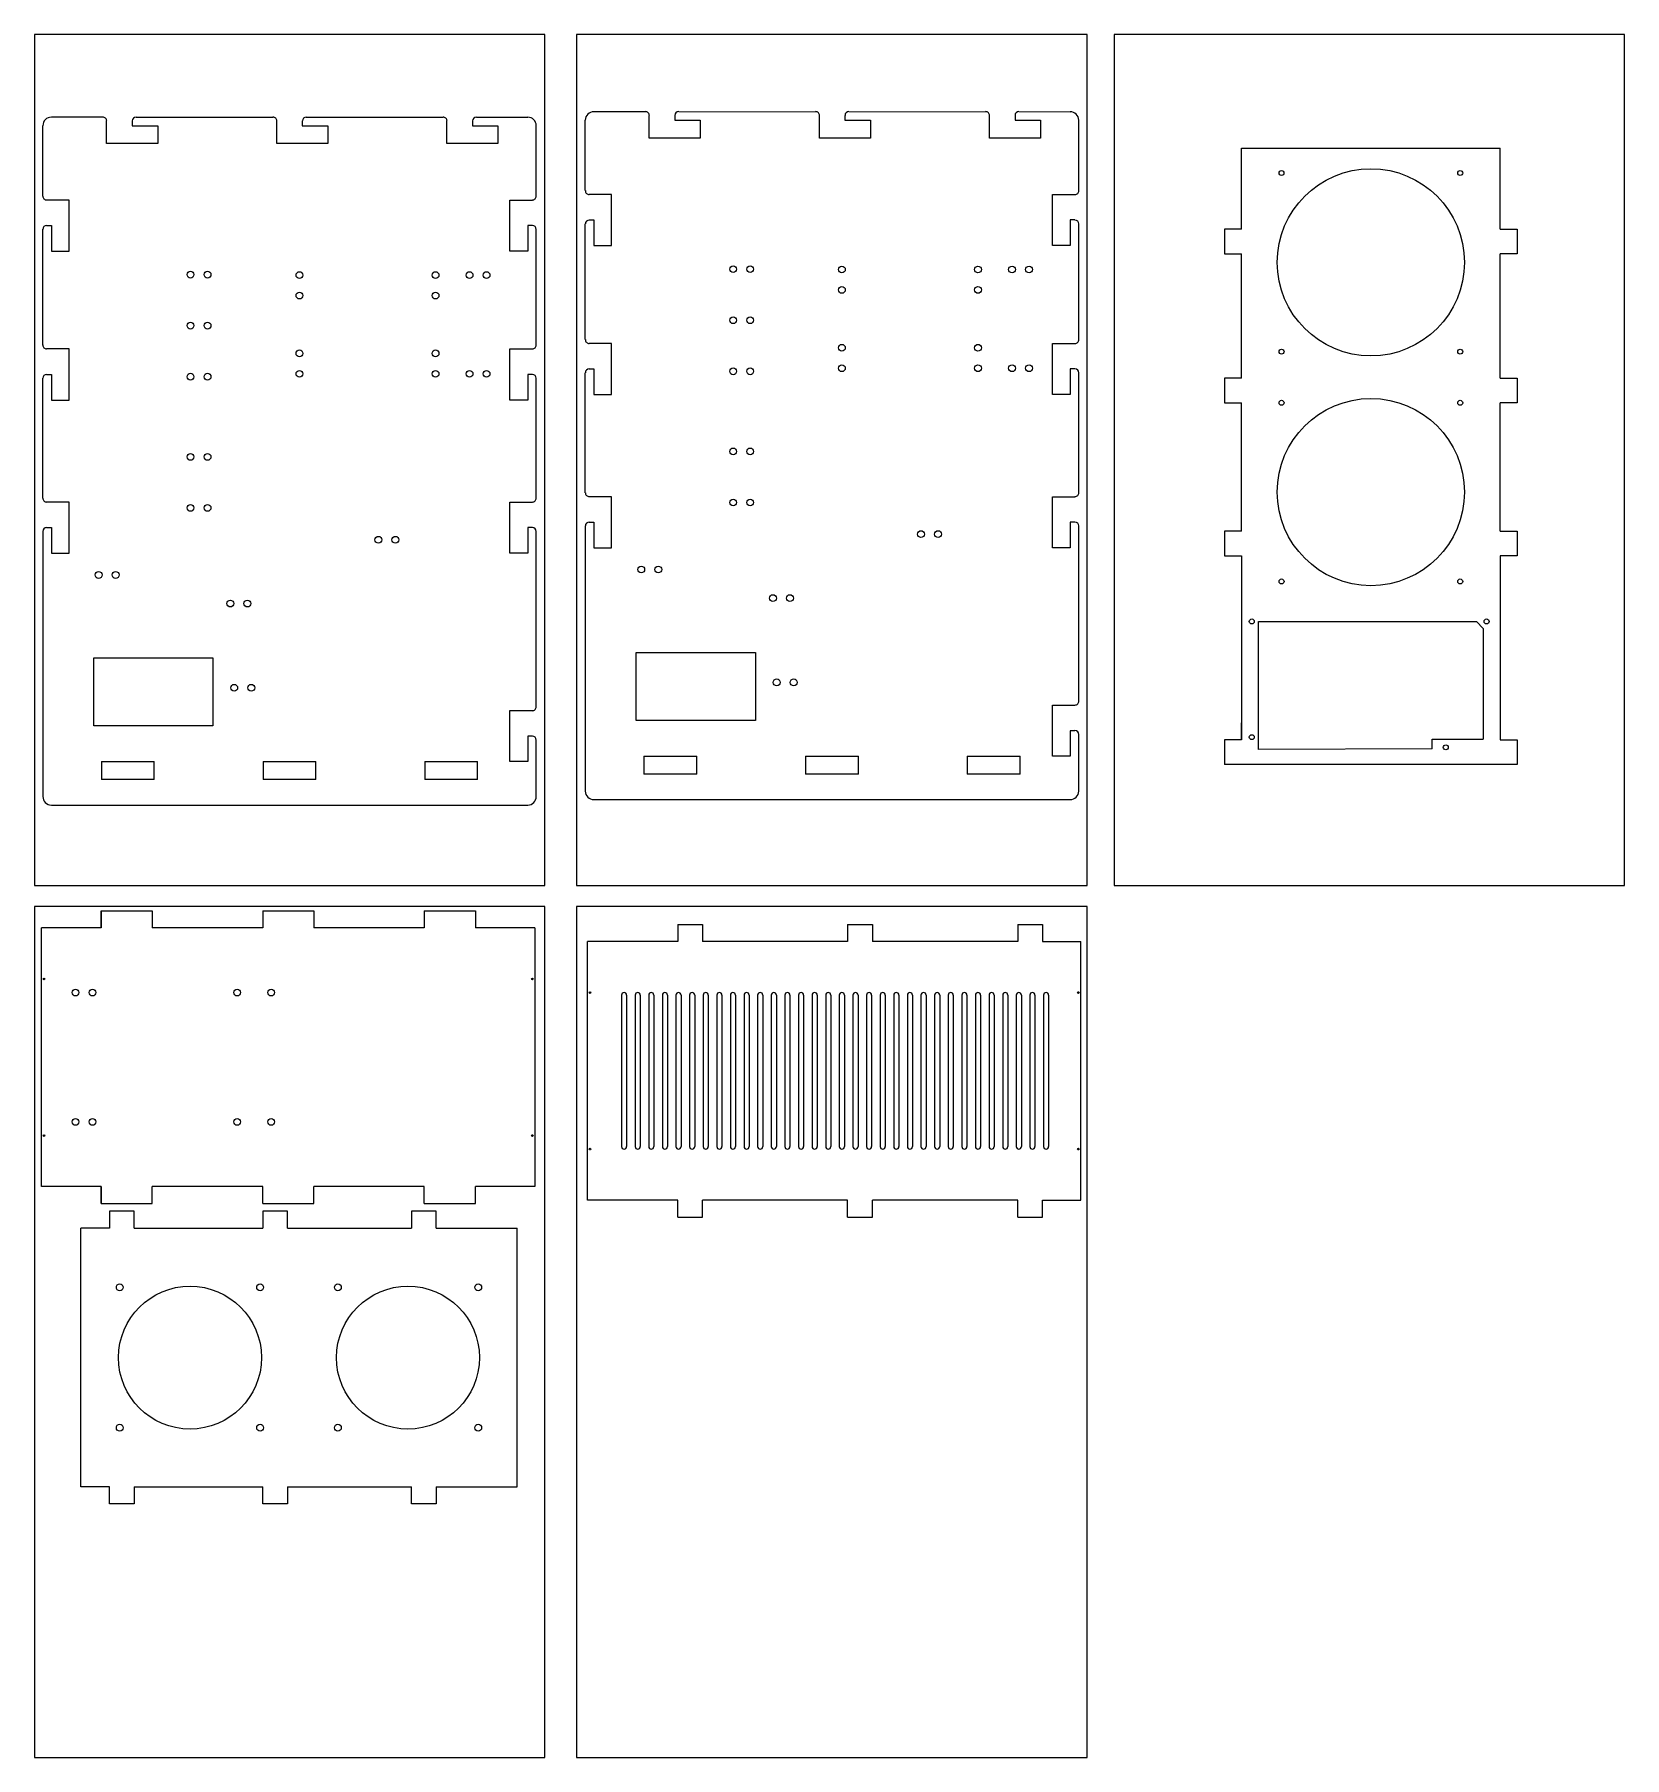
# Model space of a CAD drawing. Header units: inches. Extents: x -739 to 195, y -958 to 55.
import ezdxf

# ---------------------------------------------------------------- set-up
doc = ezdxf.new("R2010")
doc.units = ezdxf.units.IN
doc.header["$MEASUREMENT"] = 0
doc.layers.add('FOLHAS-ACRILICO', color=160, linetype='Continuous')

msp = doc.modelspace()

# ---------------------------------------------------------------- linework, layer by layer
for p, q in [((-734.5, -40.3), (-734.5, 1.1)), ((-699.2, 6.1), (-729.5, 6.1)), ((-697, -9.4), (-697, 3.9)), ((-682, 3.9), (-682, 1.1)), ((-682, 1.1), (-667, 1.1)), ((-679.7, 6.1), (-599.2, 6.1)), ((-667, 1.1), (-667, -9.4)), ((-597, -9.4), (-597, 3.9)), ((-582, 3.9), (-582, 1.1)), ((-582, 1.1), (-567, 1.1)), ((-579.7, 6.1), (-499.2, 6.1)), ((-567, 1.1), (-567, -9.4)), ((-497, -9.4), (-497, 3.9)), ((-482, 3.9), (-482, 1.1)), ((-482, 1.1), (-467, 1.1)), ((-479.7, 6.1), (-449.5, 6.1)), ((-467, 1.1), (-467, -9.4)), ((-444.5, -40.3), (-444.5, 1.1)), ((-415.7, -37), (-415.7, 4.3)), ((-380.4, 9.3), (-410.7, 9.3)), ((-378.1, -6.2), (-378.1, 7.1)), ((-363.1, 7.1), (-363.1, 4.3)), ((-363.1, 4.3), (-348.1, 4.3)), ((-360.8, 9.4), (-280.4, 9.3)), ((-348.1, 4.3), (-348.1, -6.2)), ((-278.1, -6.2), (-278.1, 7.1)), ((-263.1, 7.1), (-263.1, 4.3)), ((-263.1, 4.3), (-248.1, 4.3)), ((-260.8, 9.4), (-180.4, 9.3)), ((-248.1, 4.3), (-248.1, -6.2)), ((-178.1, -6.2), (-178.1, 7.1)), ((-163.1, 7.1), (-163.1, 4.3)), ((-163.1, 4.3), (-148.1, 4.3)), ((-160.9, 9.4), (-130.7, 9.3)), ((-148.1, 4.3), (-148.1, -6.2)), ((-125.7, -37), (-125.7, 4.3)), ((-667, -9.4), (-697, -9.4)), ((-567, -9.4), (-597, -9.4)), ((-467, -9.4), (-497, -9.4)), ((-348.1, -6.2), (-378.1, -6.2)), ((-248.1, -6.2), (-278.1, -6.2)), ((-148.1, -6.2), (-178.1, -6.2)), ((-30, -59.7), (-30, -12.2)), ((-30, -12.2), (122, -12.2)), ((122, -59.7), (122, -12.2)), ((-400.2, -39.3), (-413.4, -39.3)), ((-400.2, -69.3), (-400.2, -39.3)), ((-141.2, -39.3), (-127.9, -39.3)), ((-141.2, -69.3), (-141.2, -39.3)), ((-719, -42.6), (-732.3, -42.6)), ((-719, -72.6), (-719, -42.6)), ((-460, -42.6), (-446.8, -42.6)), ((-460, -72.6), (-460, -42.6)), ((-734.5, -127.8), (-734.5, -59.7)), ((-732.3, -57.6), (-729.5, -57.6)), ((-729.5, -57.6), (-729.5, -72.6)), ((-446.8, -57.6), (-449.5, -57.6)), ((-449.5, -57.6), (-449.5, -72.6)), ((-444.5, -127.8), (-444.5, -59.7)), ((-415.7, -124.5), (-415.7, -56.5)), ((-413.4, -54.3), (-410.7, -54.3)), ((-410.7, -54.3), (-410.7, -69.3)), ((-127.9, -54.3), (-130.7, -54.3)), ((-130.7, -54.3), (-130.7, -69.3)), ((-125.7, -124.5), (-125.7, -56.5)), ((-30, -59.7), (-40, -59.7)), ((-40, -59.7), (-40, -74.2)), ((122, -59.7), (132, -59.7)), ((132, -59.7), (132, -74.2)), ((-410.7, -69.3), (-400.2, -69.3)), ((-130.7, -69.3), (-141.2, -69.3)), ((-729.5, -72.6), (-719, -72.6)), ((-449.5, -72.6), (-460, -72.6)), ((-40, -74.2), (-30, -74.2)), ((-30, -147.2), (-30, -74.2)), ((122, -147.2), (122, -74.2)), ((132, -74.2), (122, -74.2)), ((-719, -130.1), (-732.3, -130.1)), ((-719, -160.1), (-719, -130.1)), ((-460, -130.1), (-446.8, -130.1)), ((-460, -160.1), (-460, -130.1)), ((-400.2, -126.8), (-413.4, -126.8)), ((-400.2, -156.8), (-400.2, -126.8)), ((-141.2, -126.8), (-127.9, -126.8)), ((-141.2, -156.8), (-141.2, -126.8)), ((-734.5, -217.8), (-734.5, -147.3)), ((-732.3, -145.1), (-729.5, -145.1)), ((-729.5, -145.1), (-729.5, -160.1)), ((-446.8, -145.1), (-449.5, -145.1)), ((-449.5, -145.1), (-449.5, -160.1)), ((-444.5, -217.8), (-444.5, -147.3)), ((-415.7, -214.6), (-415.7, -144.1)), ((-413.4, -141.8), (-410.7, -141.8)), ((-410.7, -141.8), (-410.7, -156.8)), ((-127.9, -141.8), (-130.7, -141.8)), ((-130.7, -141.8), (-130.7, -156.8)), ((-125.7, -214.6), (-125.7, -144.1)), ((-30, -147.2), (-40, -147.2)), ((-40, -147.2), (-40, -161.7)), ((122, -147.2), (132, -147.2)), ((132, -147.2), (132, -161.7)), ((-729.5, -160.1), (-719, -160.1)), ((-449.5, -160.1), (-460, -160.1)), ((-410.7, -156.8), (-400.2, -156.8)), ((-130.7, -156.8), (-141.2, -156.8)), ((-40, -161.7), (-30, -161.7)), ((-30, -237.2), (-30, -161.7)), ((122, -237.2), (122, -161.7)), ((132, -161.7), (122, -161.7)), ((-719, -220.1), (-732.3, -220.1)), ((-719, -250.1), (-719, -220.1)), ((-460, -220.1), (-446.8, -220.1)), ((-460, -250.1), (-460, -220.1)), ((-400.2, -216.9), (-413.4, -216.9)), ((-400.2, -246.9), (-400.2, -216.9)), ((-141.2, -216.9), (-127.9, -216.9)), ((-141.2, -246.9), (-141.2, -216.9)), ((-413.4, -231.9), (-410.7, -231.9)), ((-410.7, -231.9), (-410.7, -246.9)), ((-127.9, -231.9), (-130.7, -231.9)), ((-130.7, -231.9), (-130.7, -246.9)), ((-734.5, -237.3), (-734.5, -393.1)), ((-732.3, -235.1), (-729.5, -235.1)), ((-729.5, -235.1), (-729.5, -250.1)), ((-446.8, -235.1), (-449.5, -235.1)), ((-449.5, -235.1), (-449.5, -250.1)), ((-444.5, -340.3), (-444.5, -237.3)), ((-415.7, -234.1), (-415.7, -389.9)), ((-125.7, -337.1), (-125.7, -234.1)), ((-30, -237.2), (-40, -237.2)), ((-40, -237.2), (-40, -251.7)), ((-30, -237.2), (-30, -236.9)), ((122, -237.2), (122, -236.9)), ((122, -237.2), (132, -237.2)), ((132, -237.2), (132, -251.7)), ((-729.5, -250.1), (-719, -250.1)), ((-449.5, -250.1), (-460, -250.1)), ((-410.7, -246.9), (-400.2, -246.9)), ((-130.7, -246.9), (-141.2, -246.9)), ((-40, -251.7), (-30, -251.7)), ((-30, -251.7), (-30, -359.7)), ((122, -251.7), (122, -359.7)), ((132, -251.7), (122, -251.7)), ((-30, -278.5), (-30, -284.5)), ((122, -278.5), (122, -298.5)), ((-20, -365.5), (-20, -290.3)), ((-20, -290.3), (108, -290.3)), ((112, -294.3), (108, -290.3)), ((112, -294.3), (112, -359.3)), ((-704.5, -351.6), (-704.5, -311.6)), ((-704.5, -311.6), (-634.5, -311.6)), ((-634.5, -311.6), (-634.5, -351.6)), ((-385.7, -348.4), (-385.7, -308.4)), ((-385.7, -308.4), (-315.7, -308.4)), ((-315.7, -308.4), (-315.7, -348.4)), ((-460, -342.6), (-446.8, -342.6)), ((-460, -372.6), (-460, -342.6)), ((-141.2, -339.4), (-127.9, -339.4)), ((-141.2, -369.4), (-141.2, -339.4)), ((-634.5, -351.6), (-704.5, -351.6)), ((-315.7, -348.4), (-385.7, -348.4)), ((-127.9, -354.4), (-130.7, -354.4)), ((-130.7, -354.4), (-130.7, -369.4)), ((-30, -359.7), (-30, -349.7)), ((-446.8, -357.6), (-449.5, -357.6)), ((-449.5, -357.6), (-449.5, -372.6)), ((-444.5, -393.1), (-444.5, -359.9)), ((-125.7, -389.9), (-125.7, -356.7)), ((-30, -359.7), (-40, -359.7)), ((-40, -359.7), (-40, -374.2)), ((82, -359.3), (112, -359.3)), ((82, -365), (82, -359.3)), ((122, -359.7), (132, -359.7)), ((132, -359.7), (132, -374.2)), ((-700, -372.6), (-700, -383.1)), ((-700, -372.6), (-669, -372.6)), ((-669, -383.1), (-669, -372.6)), ((-605, -372.6), (-605, -383.1)), ((-605, -372.6), (-574, -372.6)), ((-574, -383.1), (-574, -372.6)), ((-510, -372.6), (-510, -383.1)), ((-510, -372.6), (-479, -372.6)), ((-479, -383.1), (-479, -372.6)), ((-449.5, -372.6), (-460, -372.6)), ((-381.2, -369.4), (-381.2, -379.9)), ((-381.2, -369.4), (-350.2, -369.4)), ((-350.2, -379.9), (-350.2, -369.4)), ((-286.2, -369.4), (-286.2, -379.9)), ((-286.2, -369.4), (-255.2, -369.4)), ((-255.2, -379.9), (-255.2, -369.4)), ((-191.2, -369.4), (-191.2, -379.9)), ((-191.2, -369.4), (-160.2, -369.4)), ((-160.2, -379.9), (-160.2, -369.4)), ((-130.7, -369.4), (-141.2, -369.4)), ((132, -374.2), (-40, -374.2)), ((82, -365), (-20, -365.5)), ((-669, -383.1), (-700, -383.1)), ((-574, -383.1), (-605, -383.1)), ((-479, -383.1), (-510, -383.1)), ((-350.2, -379.9), (-381.2, -379.9)), ((-255.2, -379.9), (-286.2, -379.9)), ((-160.2, -379.9), (-191.2, -379.9)), ((-410.7, -394.9), (-130.7, -394.9)), ((-729.5, -398.1), (-449.5, -398.1)), ((-700.3, -470.3), (-700.3, -460.3)), ((-700.3, -460.3), (-670.3, -460.3)), ((-700.3, -460.3), (-700.3, -470.3)), ((-670.3, -460.3), (-670.3, -470.3)), ((-605.3, -460.3), (-575.3, -460.3)), ((-605.3, -460.3), (-605.3, -470.3)), ((-575.3, -460.3), (-575.3, -470.3)), ((-510.3, -460.3), (-480.3, -460.3)), ((-510.3, -460.3), (-510.3, -470.3)), ((-480.3, -460.3), (-480.3, -470.3)), ((-735.3, -622.3), (-735.3, -470.3)), ((-700.3, -470.3), (-735.3, -470.3)), ((-605.3, -470.3), (-670.3, -470.3)), ((-510.3, -470.3), (-575.3, -470.3)), ((-445.3, -470.3), (-480.3, -470.3)), ((-445.3, -470.3), (-445.3, -622.3)), ((-361.4, -468.3), (-346.9, -468.3)), ((-361.4, -468.3), (-361.4, -478.3)), ((-346.9, -468.3), (-346.9, -478.3)), ((-261.6, -468.3), (-246.9, -468.3)), ((-261.6, -468.3), (-261.6, -478.3)), ((-246.9, -468.3), (-246.9, -478.3)), ((-161.4, -468.3), (-146.9, -468.3)), ((-161.4, -468.3), (-161.4, -478.3)), ((-146.9, -468.3), (-146.9, -478.3)), ((-414.4, -630.3), (-414.4, -478.3)), ((-361.4, -478.3), (-414.4, -478.3)), ((-261.6, -478.3), (-346.9, -478.3)), ((-161.4, -478.3), (-246.9, -478.3)), ((-146.9, -478.3), (-124.4, -478.3)), ((-124.4, -630.3), (-124.4, -478.3)), ((-394.4, -509.8), (-394.4, -598.8)), ((-391.4, -509.8), (-391.4, -598.8)), ((-386.4, -509.8), (-386.4, -598.8)), ((-383.4, -509.8), (-383.4, -598.8)), ((-378.4, -509.8), (-378.4, -598.8)), ((-375.4, -509.8), (-375.4, -598.8)), ((-370.4, -509.8), (-370.4, -598.8)), ((-367.4, -509.8), (-367.4, -598.8)), ((-362.4, -509.8), (-362.4, -598.8)), ((-359.4, -509.8), (-359.4, -598.8)), ((-354.4, -509.8), (-354.4, -598.8)), ((-351.4, -509.8), (-351.4, -598.8)), ((-346.4, -509.8), (-346.4, -598.8)), ((-343.4, -509.8), (-343.4, -598.8)), ((-338.4, -509.8), (-338.4, -598.8)), ((-335.4, -509.8), (-335.4, -598.8)), ((-330.4, -509.8), (-330.4, -598.8)), ((-327.4, -509.8), (-327.4, -598.8)), ((-322.4, -509.8), (-322.4, -598.8)), ((-319.4, -509.8), (-319.4, -598.8)), ((-314.4, -509.8), (-314.4, -598.8)), ((-311.4, -509.8), (-311.4, -598.8)), ((-306.4, -509.8), (-306.4, -598.8)), ((-303.4, -509.8), (-303.4, -598.8)), ((-298.4, -509.8), (-298.4, -598.8)), ((-295.4, -509.8), (-295.4, -598.8)), ((-290.4, -509.8), (-290.4, -598.8)), ((-287.4, -509.8), (-287.4, -598.8)), ((-282.4, -509.8), (-282.4, -598.8)), ((-279.4, -509.8), (-279.4, -598.8)), ((-274.4, -509.8), (-274.4, -598.8)), ((-271.4, -509.8), (-271.4, -598.8)), ((-266.4, -509.8), (-266.4, -598.8)), ((-263.4, -509.8), (-263.4, -598.8)), ((-258.4, -509.8), (-258.4, -598.8)), ((-255.4, -509.8), (-255.4, -598.8)), ((-250.4, -509.8), (-250.4, -598.8)), ((-247.4, -509.8), (-247.4, -598.8)), ((-242.4, -509.8), (-242.4, -598.8)), ((-239.4, -509.8), (-239.4, -598.8)), ((-234.4, -509.8), (-234.4, -598.8)), ((-231.4, -509.8), (-231.4, -598.8)), ((-226.4, -509.8), (-226.4, -598.8)), ((-223.4, -509.8), (-223.4, -598.8)), ((-218.4, -509.8), (-218.4, -598.8)), ((-215.4, -509.8), (-215.4, -598.8)), ((-210.4, -509.8), (-210.4, -598.8)), ((-207.4, -509.8), (-207.4, -598.8)), ((-202.4, -509.8), (-202.4, -598.8)), ((-199.4, -509.8), (-199.4, -598.8)), ((-194.4, -509.8), (-194.4, -598.8)), ((-191.4, -509.8), (-191.4, -598.8)), ((-186.4, -509.8), (-186.4, -598.8)), ((-183.4, -509.8), (-183.4, -598.8)), ((-178.4, -509.8), (-178.4, -598.8)), ((-175.4, -509.8), (-175.4, -598.8)), ((-170.4, -509.8), (-170.4, -598.8)), ((-167.4, -509.8), (-167.4, -598.8)), ((-162.4, -509.8), (-162.4, -598.8)), ((-159.4, -509.8), (-159.4, -598.8)), ((-154.4, -509.8), (-154.4, -598.8)), ((-151.4, -509.8), (-151.4, -598.8)), ((-146.4, -509.8), (-146.4, -598.8)), ((-143.4, -509.8), (-143.4, -598.8)), ((-700.3, -622.3), (-735.3, -622.3)), ((-700.3, -632.3), (-700.3, -622.3)), ((-700.3, -622.3), (-700.3, -632.3)), ((-605.3, -622.3), (-670.3, -622.3)), ((-670.3, -632.3), (-670.3, -622.3)), ((-605.3, -632.3), (-605.3, -622.3)), ((-510.3, -622.3), (-575.3, -622.3)), ((-575.3, -632.3), (-575.3, -622.3)), ((-510.3, -632.3), (-510.3, -622.3)), ((-445.3, -622.3), (-480.3, -622.3)), ((-480.3, -632.3), (-480.3, -622.3)), ((-700.3, -632.3), (-670.3, -632.3)), ((-680.8, -636.8), (-695.3, -636.8)), ((-695.3, -636.8), (-695.3, -646.8)), ((-680.8, -646.8), (-680.8, -636.8)), ((-605.3, -632.3), (-575.3, -632.3)), ((-590.8, -636.8), (-605.3, -636.8)), ((-605.3, -636.8), (-605.3, -646.8)), ((-590.8, -646.8), (-590.8, -636.8)), ((-503.3, -636.8), (-517.8, -636.8)), ((-517.8, -636.8), (-517.8, -646.8)), ((-510.3, -632.3), (-480.3, -632.3)), ((-503.3, -646.8), (-503.3, -636.8)), ((-361.4, -630.3), (-414.4, -630.3)), ((-361.4, -640.3), (-361.4, -630.3)), ((-346.9, -640.3), (-346.9, -630.3)), ((-261.6, -630.3), (-346.9, -630.3)), ((-261.6, -640.3), (-261.6, -630.3)), ((-246.9, -640.3), (-246.9, -630.3)), ((-161.4, -630.3), (-246.9, -630.3)), ((-161.4, -640.3), (-161.4, -630.3)), ((-146.9, -640.3), (-146.9, -630.3)), ((-146.9, -630.3), (-124.4, -630.3)), ((-712.1, -798.8), (-712.1, -646.8)), ((-695.3, -646.8), (-712.1, -646.8)), ((-680.8, -646.8), (-680.6, -646.8)), ((-680.8, -646.8), (-605.3, -646.8)), ((-590.8, -646.8), (-517.8, -646.8)), ((-503.3, -646.8), (-455.8, -646.8)), ((-455.8, -798.8), (-455.8, -646.8)), ((-361.4, -640.3), (-346.9, -640.3)), ((-261.6, -640.3), (-246.9, -640.3)), ((-161.4, -640.3), (-146.9, -640.3)), ((-695.3, -798.8), (-712.1, -798.8)), ((-695.3, -808.8), (-695.3, -798.8)), ((-680.8, -798.8), (-680.6, -798.8)), ((-680.8, -798.8), (-605.3, -798.8)), ((-680.8, -798.8), (-680.8, -808.8)), ((-605.3, -808.8), (-605.3, -798.8)), ((-590.8, -798.8), (-517.8, -798.8)), ((-590.8, -798.8), (-590.8, -808.8)), ((-517.8, -808.8), (-517.8, -798.8)), ((-503.3, -798.8), (-455.8, -798.8)), ((-503.3, -798.8), (-503.3, -808.8)), ((-680.8, -808.8), (-695.3, -808.8)), ((-590.8, -808.8), (-605.3, -808.8)), ((-503.3, -808.8), (-517.8, -808.8))]:
    msp.add_line(p, q)
for centre, radius in [((46, -79.2), 55), ((-6.5, -26.7), 1.45), ((98.5, -26.7), 1.45), ((-647.7, -86.4), 2), ((-637.7, -86.4), 2), ((-583.7, -86.7), 2), ((-503.7, -86.7), 2), ((-483.7, -86.7), 2), ((-473.7, -86.7), 2), ((-328.8, -83.2), 2), ((-318.8, -83.2), 2), ((-264.9, -83.4), 2), ((-184.9, -83.4), 2), ((-164.9, -83.4), 2), ((-154.9, -83.4), 2), ((-583.7, -98.7), 2), ((-503.7, -98.7), 2), ((-264.9, -95.4), 2), ((-184.9, -95.4), 2), ((-328.8, -113.2), 2), ((-318.8, -113.2), 2), ((-647.7, -116.4), 2), ((-637.7, -116.4), 2), ((-583.7, -132.7), 2), ((-503.7, -132.7), 2), ((-264.9, -129.4), 2), ((-184.9, -129.4), 2), ((-6.5, -131.7), 1.45), ((98.5, -131.7), 1.45), ((-328.8, -143.2), 2), ((-318.8, -143.2), 2), ((-264.9, -141.4), 2), ((-184.9, -141.4), 2), ((-164.9, -141.4), 2), ((-154.9, -141.4), 2), ((-647.7, -146.4), 2), ((-637.7, -146.4), 2), ((-583.7, -144.7), 2), ((-503.7, -144.7), 2), ((-483.7, -144.7), 2), ((-473.7, -144.7), 2), ((46, -214.2), 55), ((-6.5, -161.7), 1.45), ((98.5, -161.7), 1.45), ((-647.7, -193.5), 2), ((-637.7, -193.5), 2), ((-328.8, -190.3), 2), ((-318.8, -190.3), 2), ((-647.7, -223.5), 2), ((-637.7, -223.5), 2), ((-328.8, -220.3), 2), ((-318.8, -220.3), 2), ((-537.3, -242.2), 2), ((-527.3, -242.2), 2), ((-218.4, -238.9), 2), ((-208.4, -238.9), 2), ((-701.7, -262.9), 2), ((-691.7, -262.9), 2), ((-382.8, -259.7), 2), ((-372.8, -259.7), 2), ((-6.5, -266.7), 1.45), ((98.5, -266.7), 1.45), ((-624.3, -279.7), 2), ((-614.3, -279.7), 2), ((-305.4, -276.5), 2), ((-295.4, -276.5), 2), ((-24, -290.2), 1.45), ((114, -290.2), 1.45), ((-303.2, -326), 2), ((-293.2, -326), 2), ((-622, -329.2), 2), ((-612, -329.2), 2), ((-24, -358.2), 1.45), ((90, -364.2), 1.45), ((-733.8, -500.3), 0.5), ((-446.8, -500.3), 0.5), ((-715.3, -508.3), 2), ((-705.3, -508.3), 2), ((-620.3, -508.3), 2), ((-600.3, -508.3), 2), ((-412.9, -508.3), 0.5), ((-125.9, -508.3), 0.5), ((-715.3, -584.3), 2), ((-705.3, -584.3), 2), ((-620.3, -584.3), 2), ((-600.3, -584.3), 2), ((-733.8, -592.3), 0.5), ((-446.8, -592.3), 0.5), ((-412.9, -600.3), 0.5), ((-125.9, -600.3), 0.5), ((-689.3, -681.5), 2), ((-648, -722.8), 42), ((-606.8, -681.5), 2), ((-561.1, -681.5), 2), ((-519.9, -722.8), 42), ((-478.6, -681.5), 2), ((-689.3, -764), 2), ((-606.8, -764), 2), ((-561.1, -764), 2), ((-478.6, -764), 2)]:
    msp.add_circle(centre, radius)
for centre, radius, start, end in [((-729.5, 1.1), 5, 90, 180), ((-699.2, 3.9), 2.25, 0, 90.9052), ((-679.7, 3.9), 2.25, 90, 180), ((-599.2, 3.9), 2.25, 0, 90.9052), ((-579.7, 3.9), 2.25, 90, 180), ((-499.2, 3.9), 2.25, 0, 90.9052), ((-479.7, 3.9), 2.25, 90, 180), ((-449.5, 1.1), 5, 0, 90), ((-410.7, 4.3), 5, 90, 180), ((-380.3, 7.1), 2.25, 0, 90.9052), ((-360.8, 7.1), 2.25, 90, 180), ((-280.3, 7.1), 2.25, 0, 90.9052), ((-260.8, 7.1), 2.25, 90, 180), ((-180.4, 7.1), 2.25, 0, 90.9052), ((-160.9, 7.1), 2.25, 90, 180), ((-130.7, 4.3), 5, 0, 90), ((-732.3, -40.3), 2.25, 179.0948, 270), ((-446.8, -40.3), 2.25, 270, 0.9052), ((-413.4, -37.1), 2.25, 179.0948, 270), ((-127.9, -37.1), 2.25, 270, 0.9052), ((-732.3, -59.8), 2.25, 90, 180), ((-446.8, -59.8), 2.25, 0, 90), ((-413.4, -56.6), 2.25, 90, 180), ((-127.9, -56.6), 2.25, 0, 90), ((-732.3, -127.8), 2.25, 179.0948, 270), ((-446.8, -127.8), 2.25, 270, 0.9052), ((-413.4, -124.6), 2.25, 179.0948, 270), ((-127.9, -124.6), 2.25, 270, 0.9052), ((-732.3, -147.3), 2.25, 90, 180), ((-446.8, -147.3), 2.25, 0, 90), ((-413.4, -144.1), 2.25, 90, 180), ((-127.9, -144.1), 2.25, 0, 90), ((-732.3, -217.8), 2.25, 179.0948, 270), ((-446.8, -217.8), 2.25, 270, 0.9052), ((-413.4, -214.6), 2.25, 179.0948, 270), ((-127.9, -214.6), 2.25, 270, 0.9052), ((-413.4, -234.1), 2.25, 90, 180), ((-127.9, -234.1), 2.25, 0, 90), ((-732.3, -237.3), 2.25, 90, 180), ((-446.8, -237.3), 2.25, 0, 90), ((-446.8, -340.4), 2.25, 270, 0.9052), ((-127.9, -337.1), 2.25, 270, 0.9052), ((-127.9, -356.6), 2.25, 0, 90), ((-446.8, -359.9), 2.25, 0, 90), ((-729.5, -393.1), 5, 180, 270), ((-449.5, -393.1), 5, 270, 0), ((-410.7, -389.9), 5, 180, 270), ((-130.7, -389.9), 5, 270, 0), ((-392.9, -509.8), 1.5, 0, 180), ((-384.9, -509.8), 1.5, 0, 180), ((-376.9, -509.8), 1.5, 0, 180), ((-368.9, -509.8), 1.5, 0, 180), ((-360.9, -509.8), 1.5, 0, 180), ((-352.9, -509.8), 1.5, 0, 180), ((-344.9, -509.8), 1.5, 0, 180), ((-336.9, -509.8), 1.5, 0, 180), ((-328.9, -509.8), 1.5, 0, 180), ((-320.9, -509.8), 1.5, 0, 180), ((-312.9, -509.8), 1.5, 0, 180), ((-304.9, -509.8), 1.5, 0, 180), ((-296.9, -509.8), 1.5, 0, 180), ((-288.9, -509.8), 1.5, 0, 180), ((-280.9, -509.8), 1.5, 0, 180), ((-272.9, -509.8), 1.5, 0, 180), ((-264.9, -509.8), 1.5, 0, 180), ((-256.9, -509.8), 1.5, 0, 180), ((-248.9, -509.8), 1.5, 0, 180), ((-240.9, -509.8), 1.5, 0, 180), ((-232.9, -509.8), 1.5, 0, 180), ((-224.9, -509.8), 1.5, 0, 180), ((-216.9, -509.8), 1.5, 0, 180), ((-208.9, -509.8), 1.5, 0, 180), ((-200.9, -509.8), 1.5, 0, 180), ((-192.9, -509.8), 1.5, 0, 180), ((-184.9, -509.8), 1.5, 0, 180), ((-176.9, -509.8), 1.5, 0, 180), ((-168.9, -509.8), 1.5, 0, 180), ((-160.9, -509.8), 1.5, 0, 180), ((-152.9, -509.8), 1.5, 0, 180), ((-144.9, -509.8), 1.5, 0, 180), ((-392.9, -598.8), 1.5, 180, 0), ((-384.9, -598.8), 1.5, 180, 0), ((-376.9, -598.8), 1.5, 180, 0), ((-368.9, -598.8), 1.5, 180, 0), ((-360.9, -598.8), 1.5, 180, 0), ((-352.9, -598.8), 1.5, 180, 0), ((-344.9, -598.8), 1.5, 180, 0), ((-336.9, -598.8), 1.5, 180, 0), ((-328.9, -598.8), 1.5, 180, 0), ((-320.9, -598.8), 1.5, 180, 0), ((-312.9, -598.8), 1.5, 180, 0), ((-304.9, -598.8), 1.5, 180, 0), ((-296.9, -598.8), 1.5, 180, 0), ((-288.9, -598.8), 1.5, 180, 0), ((-280.9, -598.8), 1.5, 180, 0), ((-272.9, -598.8), 1.5, 180, 0), ((-264.9, -598.8), 1.5, 180, 0), ((-256.9, -598.8), 1.5, 180, 0), ((-248.9, -598.8), 1.5, 180, 0), ((-240.9, -598.8), 1.5, 180, 0), ((-232.9, -598.8), 1.5, 180, 0), ((-224.9, -598.8), 1.5, 180, 0), ((-216.9, -598.8), 1.5, 180, 0), ((-208.9, -598.8), 1.5, 180, 0), ((-200.9, -598.8), 1.5, 180, 0), ((-192.9, -598.8), 1.5, 180, 0), ((-184.9, -598.8), 1.5, 180, 0), ((-176.9, -598.8), 1.5, 180, 0), ((-168.9, -598.8), 1.5, 180, 0), ((-160.9, -598.8), 1.5, 180, 0), ((-152.9, -598.8), 1.5, 180, 0), ((-144.9, -598.8), 1.5, 180, 0)]:
    msp.add_arc(centre, radius, start, end)
at = {"layer": 'FOLHAS-ACRILICO'}
for p, q in [((-739.4, 54.7), (-739.4, -445.3)), ((-439.4, 54.7), (-739.4, 54.7)), ((-439.4, -445.3), (-439.4, 54.7)), ((-420.8, 54.7), (-420.8, -445.3)), ((-120.8, 54.7), (-420.8, 54.7)), ((-120.8, -445.3), (-120.8, 54.7)), ((-104.9, 54.7), (-104.9, -445.3)), ((195.1, 54.7), (-104.9, 54.7)), ((195.1, -445.3), (195.1, 54.7)), ((-739.4, -445.3), (-439.4, -445.3)), ((-420.8, -445.3), (-120.8, -445.3)), ((-104.9, -445.3), (195.1, -445.3)), ((-739.4, -457.8), (-739.4, -957.8)), ((-439.4, -457.8), (-739.4, -457.8)), ((-439.4, -957.8), (-439.4, -457.8)), ((-420.8, -457.8), (-420.8, -957.8)), ((-120.8, -457.8), (-420.8, -457.8)), ((-120.8, -957.8), (-120.8, -457.8)), ((-739.4, -957.8), (-439.4, -957.8)), ((-420.8, -957.8), (-120.8, -957.8))]:
    msp.add_line(p, q, dxfattribs=at)

doc.saveas('drawing.dxf')
